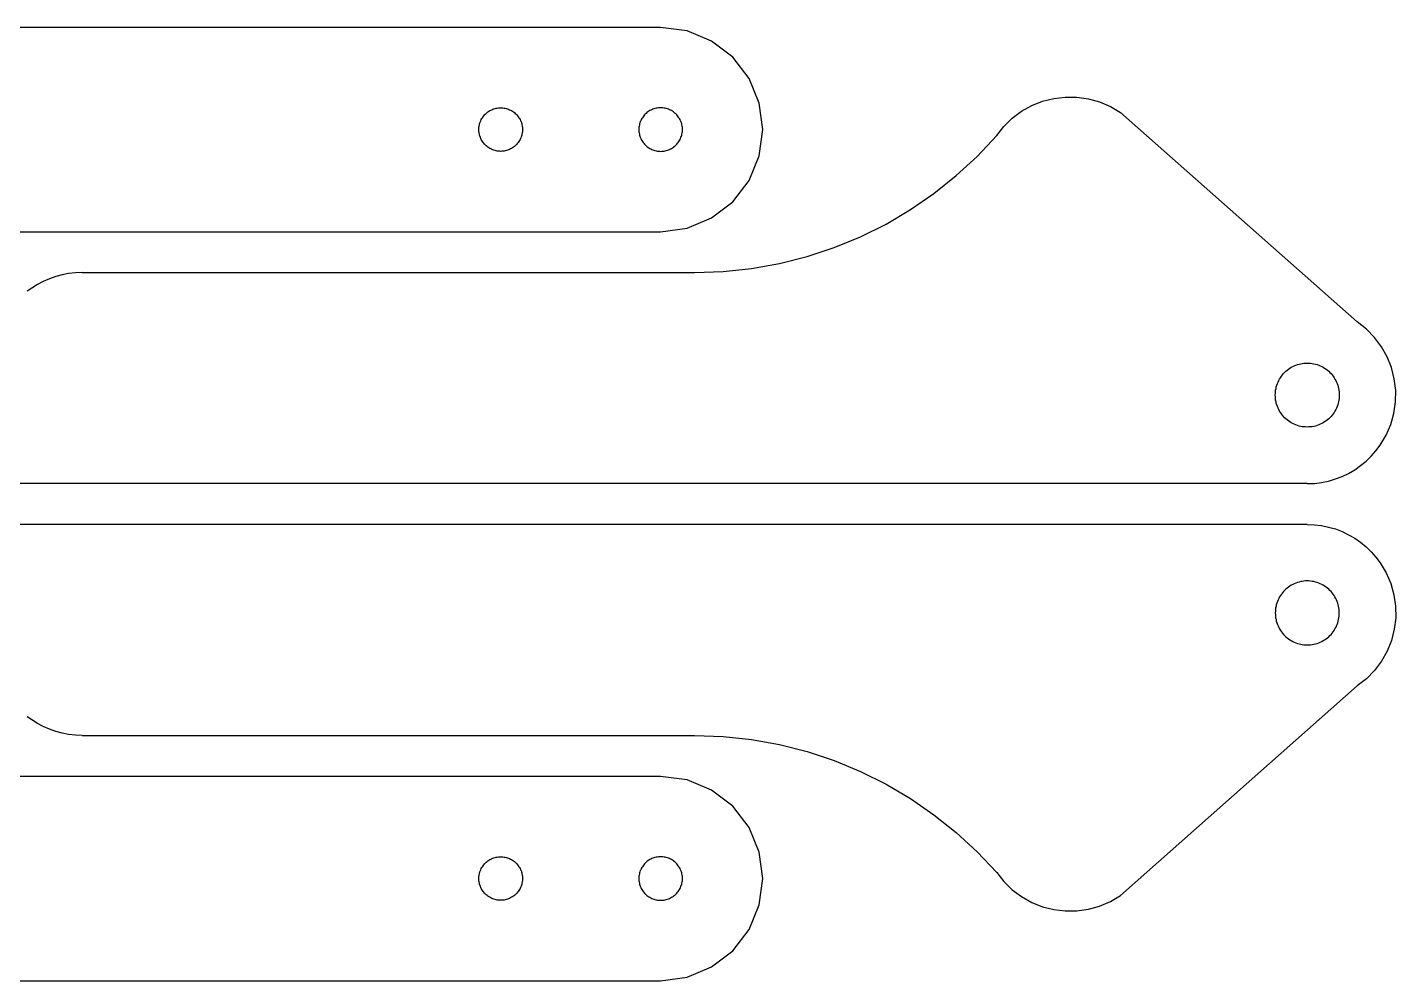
# Model space of a CAD drawing. Extents: x -315 to 300, y -118 to 137.
# Drawn here: x 79.4 to 179.9, y 67.1 to 137.1 of the extents above; entities that cross this region are included whole.
import ezdxf

# ---------------------------------------------------------------- set-up
doc = ezdxf.new("R2010")
doc.units = 0
doc.header["$MEASUREMENT"] = 0
doc.layers.get('0').update_dxf_attribs({"linetype": 'CONTINUOUS'})

msp = doc.modelspace()

# ---------------------------------------------------------------- linework, layer by layer
for p, q in [((125.94, 137.09), (1.94, 137.09)), ((127.89, 136.84), (125.94, 137.09)), ((129.69, 136.09), (127.89, 136.84)), ((131.25, 134.9), (129.69, 136.09)), ((132.44, 133.34), (131.25, 134.9)), ((133.19, 131.53), (132.44, 133.34)), ((153.2, 131.35), (153.99, 131.67)), ((153.99, 131.67), (154.82, 131.88)), ((154.82, 131.88), (155.67, 131.98)), ((155.67, 131.98), (156.52, 131.97)), ((156.52, 131.97), (157.37, 131.85)), ((157.37, 131.85), (158.19, 131.62)), ((112.95, 130.6), (113.01, 130.66)), ((113.01, 130.66), (113.06, 130.72)), ((113.06, 130.72), (113.12, 130.78)), ((113.12, 130.78), (113.19, 130.84)), ((113.19, 130.84), (113.25, 130.89)), ((113.25, 130.89), (113.32, 130.94)), ((113.32, 130.94), (113.39, 130.98)), ((113.39, 130.98), (113.47, 131.02)), ((113.47, 131.02), (113.54, 131.05)), ((113.54, 131.05), (113.62, 131.09)), ((113.62, 131.09), (113.7, 131.11)), ((113.7, 131.11), (113.78, 131.14)), ((113.78, 131.14), (113.86, 131.16)), ((113.86, 131.16), (113.94, 131.17)), ((113.94, 131.17), (114.03, 131.18)), ((114.03, 131.18), (114.11, 131.19)), ((114.11, 131.19), (114.19, 131.19)), ((114.19, 131.19), (114.28, 131.19)), ((114.28, 131.19), (114.36, 131.18)), ((114.36, 131.18), (114.45, 131.17)), ((114.45, 131.17), (114.53, 131.16)), ((114.53, 131.16), (114.61, 131.14)), ((114.61, 131.14), (114.69, 131.11)), ((114.69, 131.11), (114.77, 131.09)), ((114.77, 131.09), (114.85, 131.05)), ((114.85, 131.05), (114.92, 131.02)), ((114.92, 131.02), (114.99, 130.98)), ((114.99, 130.98), (115.07, 130.94)), ((115.07, 130.94), (115.14, 130.89)), ((115.14, 130.89), (115.2, 130.84)), ((115.2, 130.84), (115.27, 130.78)), ((115.27, 130.78), (115.33, 130.72)), ((115.33, 130.72), (115.38, 130.66)), ((115.38, 130.66), (115.44, 130.6)), ((124.76, 130.66), (124.7, 130.6)), ((124.81, 130.72), (124.76, 130.66)), ((124.87, 130.78), (124.81, 130.72)), ((124.94, 130.84), (124.87, 130.78)), ((125, 130.89), (124.94, 130.84)), ((125.07, 130.94), (125, 130.89)), ((125.14, 130.98), (125.07, 130.94)), ((125.22, 131.02), (125.14, 130.98)), ((125.29, 131.05), (125.22, 131.02)), ((125.37, 131.09), (125.29, 131.05)), ((125.45, 131.11), (125.37, 131.09)), ((125.53, 131.14), (125.45, 131.11)), ((125.61, 131.16), (125.53, 131.14)), ((125.69, 131.17), (125.61, 131.16)), ((125.78, 131.18), (125.69, 131.17)), ((125.86, 131.19), (125.78, 131.18)), ((125.94, 131.19), (125.86, 131.19)), ((126.03, 131.19), (125.94, 131.19)), ((126.11, 131.18), (126.03, 131.19)), ((126.2, 131.17), (126.11, 131.18)), ((126.28, 131.16), (126.2, 131.17)), ((126.36, 131.14), (126.28, 131.16)), ((126.44, 131.11), (126.36, 131.14)), ((126.52, 131.09), (126.44, 131.11)), ((126.6, 131.05), (126.52, 131.09)), ((126.67, 131.02), (126.6, 131.05)), ((126.74, 130.98), (126.67, 131.02)), ((126.82, 130.94), (126.74, 130.98)), ((126.89, 130.89), (126.82, 130.94)), ((126.95, 130.84), (126.89, 130.89)), ((127.02, 130.78), (126.95, 130.84)), ((127.08, 130.72), (127.02, 130.78)), ((127.13, 130.66), (127.08, 130.72)), ((127.19, 130.6), (127.13, 130.66)), ((133.44, 129.59), (133.19, 131.53)), ((151.77, 130.42), (152.45, 130.93)), ((152.45, 130.93), (153.2, 131.35)), ((158.19, 131.62), (158.98, 131.28)), ((158.98, 131.28), (159.72, 130.85)), ((159.72, 130.85), (177.12, 115.46)), ((112.59, 129.59), (112.6, 129.68)), ((112.6, 129.76), (112.61, 129.84)), ((112.6, 129.68), (112.6, 129.76)), ((112.61, 129.84), (112.63, 129.93)), ((112.63, 129.93), (112.65, 130.01)), ((112.65, 130.01), (112.67, 130.09)), ((112.67, 130.09), (112.7, 130.17)), ((112.7, 130.17), (112.73, 130.24)), ((112.73, 130.24), (112.77, 130.32)), ((112.77, 130.32), (112.81, 130.39)), ((112.81, 130.39), (112.85, 130.46)), ((112.85, 130.46), (112.9, 130.53)), ((112.9, 130.53), (112.95, 130.6)), ((115.44, 130.6), (115.49, 130.53)), ((115.49, 130.53), (115.54, 130.46)), ((115.54, 130.46), (115.58, 130.39)), ((115.58, 130.39), (115.62, 130.32)), ((115.62, 130.32), (115.66, 130.24)), ((115.66, 130.24), (115.69, 130.17)), ((115.69, 130.17), (115.72, 130.09)), ((115.72, 130.09), (115.74, 130.01)), ((115.74, 130.01), (115.76, 129.93)), ((115.76, 129.93), (115.78, 129.84)), ((115.78, 129.84), (115.79, 129.76)), ((115.79, 129.76), (115.79, 129.68)), ((115.79, 129.68), (115.79, 129.59)), ((124.35, 129.68), (124.34, 129.59)), ((124.36, 129.84), (124.35, 129.76)), ((124.35, 129.76), (124.35, 129.68)), ((124.38, 129.93), (124.36, 129.84)), ((124.4, 130.01), (124.38, 129.93)), ((124.42, 130.09), (124.4, 130.01)), ((124.45, 130.17), (124.42, 130.09)), ((124.48, 130.24), (124.45, 130.17)), ((124.52, 130.32), (124.48, 130.24)), ((124.56, 130.39), (124.52, 130.32)), ((124.6, 130.46), (124.56, 130.39)), ((124.65, 130.53), (124.6, 130.46)), ((124.7, 130.6), (124.65, 130.53)), ((127.24, 130.53), (127.19, 130.6)), ((127.29, 130.46), (127.24, 130.53)), ((127.33, 130.39), (127.29, 130.46)), ((127.37, 130.32), (127.33, 130.39)), ((127.41, 130.24), (127.37, 130.32)), ((127.44, 130.17), (127.41, 130.24)), ((127.47, 130.09), (127.44, 130.17)), ((127.49, 130.01), (127.47, 130.09)), ((127.51, 129.93), (127.49, 130.01)), ((127.53, 129.84), (127.51, 129.93)), ((127.54, 129.76), (127.53, 129.84)), ((127.54, 129.68), (127.54, 129.76)), ((127.54, 129.59), (127.54, 129.68)), ((150.63, 129.15), (151.16, 129.82)), ((151.16, 129.82), (151.77, 130.42)), ((112.6, 129.51), (112.59, 129.59)), ((112.6, 129.43), (112.6, 129.51)), ((112.61, 129.34), (112.6, 129.43)), ((112.63, 129.26), (112.61, 129.34)), ((112.65, 129.18), (112.63, 129.26)), ((112.67, 129.1), (112.65, 129.18)), ((112.7, 129.02), (112.67, 129.1)), ((112.73, 128.94), (112.7, 129.02)), ((112.77, 128.87), (112.73, 128.94)), ((112.81, 128.79), (112.77, 128.87)), ((112.85, 128.72), (112.81, 128.79)), ((112.9, 128.65), (112.85, 128.72)), ((112.95, 128.59), (112.9, 128.65)), ((115.49, 128.65), (115.44, 128.59)), ((115.54, 128.72), (115.49, 128.65)), ((115.58, 128.79), (115.54, 128.72)), ((115.62, 128.87), (115.58, 128.79)), ((115.66, 128.94), (115.62, 128.87)), ((115.69, 129.02), (115.66, 128.94)), ((115.72, 129.1), (115.69, 129.02)), ((115.74, 129.18), (115.72, 129.1)), ((115.76, 129.26), (115.74, 129.18)), ((115.78, 129.34), (115.76, 129.26)), ((115.79, 129.43), (115.78, 129.34)), ((115.79, 129.59), (115.79, 129.51)), ((115.79, 129.51), (115.79, 129.43)), ((124.34, 129.59), (124.35, 129.51)), ((124.35, 129.51), (124.35, 129.43)), ((124.35, 129.43), (124.36, 129.34)), ((124.36, 129.34), (124.38, 129.26)), ((124.38, 129.26), (124.4, 129.18)), ((124.4, 129.18), (124.42, 129.1)), ((124.42, 129.1), (124.45, 129.02)), ((124.45, 129.02), (124.48, 128.94)), ((124.48, 128.94), (124.52, 128.87)), ((124.52, 128.87), (124.56, 128.79)), ((124.56, 128.79), (124.6, 128.72)), ((124.6, 128.72), (124.65, 128.65)), ((124.65, 128.65), (124.7, 128.59)), ((127.19, 128.59), (127.24, 128.65)), ((127.24, 128.65), (127.29, 128.72)), ((127.29, 128.72), (127.33, 128.79)), ((127.33, 128.79), (127.37, 128.87)), ((127.37, 128.87), (127.41, 128.94)), ((127.41, 128.94), (127.44, 129.02)), ((127.44, 129.02), (127.47, 129.1)), ((127.47, 129.1), (127.49, 129.18)), ((127.49, 129.18), (127.51, 129.26)), ((127.51, 129.26), (127.53, 129.34)), ((127.53, 129.34), (127.54, 129.43)), ((127.54, 129.51), (127.54, 129.59)), ((127.54, 129.43), (127.54, 129.51)), ((133.19, 127.65), (133.44, 129.59)), ((149.19, 127.62), (150.63, 129.15)), ((113.01, 128.52), (112.95, 128.59)), ((113.06, 128.46), (113.01, 128.52)), ((113.12, 128.4), (113.06, 128.46)), ((113.19, 128.35), (113.12, 128.4)), ((113.25, 128.3), (113.19, 128.35)), ((113.32, 128.25), (113.25, 128.3)), ((113.39, 128.21), (113.32, 128.25)), ((113.47, 128.17), (113.39, 128.21)), ((113.54, 128.13), (113.47, 128.17)), ((113.62, 128.1), (113.54, 128.13)), ((113.7, 128.07), (113.62, 128.1)), ((113.78, 128.05), (113.7, 128.07)), ((113.86, 128.03), (113.78, 128.05)), ((113.94, 128.01), (113.86, 128.03)), ((114.03, 128), (113.94, 128.01)), ((114.11, 128), (114.03, 128)), ((114.19, 127.99), (114.11, 128)), ((114.28, 128), (114.19, 127.99)), ((114.36, 128), (114.28, 128)), ((114.45, 128.01), (114.36, 128)), ((114.53, 128.03), (114.45, 128.01)), ((114.61, 128.05), (114.53, 128.03)), ((114.69, 128.07), (114.61, 128.05)), ((114.77, 128.1), (114.69, 128.07)), ((114.85, 128.13), (114.77, 128.1)), ((114.92, 128.17), (114.85, 128.13)), ((114.99, 128.21), (114.92, 128.17)), ((115.07, 128.25), (114.99, 128.21)), ((115.14, 128.3), (115.07, 128.25)), ((115.2, 128.35), (115.14, 128.3)), ((115.27, 128.4), (115.2, 128.35)), ((115.33, 128.46), (115.27, 128.4)), ((115.38, 128.52), (115.33, 128.46)), ((115.44, 128.59), (115.38, 128.52)), ((124.7, 128.59), (124.76, 128.52)), ((124.76, 128.52), (124.81, 128.46)), ((124.81, 128.46), (124.87, 128.4)), ((124.87, 128.4), (124.94, 128.35)), ((124.94, 128.35), (125, 128.3)), ((125, 128.3), (125.07, 128.25)), ((125.07, 128.25), (125.14, 128.21)), ((125.14, 128.21), (125.22, 128.17)), ((125.22, 128.17), (125.29, 128.13)), ((125.29, 128.13), (125.37, 128.1)), ((125.37, 128.1), (125.45, 128.07)), ((125.45, 128.07), (125.53, 128.05)), ((125.53, 128.05), (125.61, 128.03)), ((125.61, 128.03), (125.69, 128.01)), ((125.69, 128.01), (125.78, 128)), ((125.78, 128), (125.86, 128)), ((125.86, 128), (125.94, 127.99)), ((125.94, 127.99), (126.03, 128)), ((126.03, 128), (126.11, 128)), ((126.11, 128), (126.2, 128.01)), ((126.2, 128.01), (126.28, 128.03)), ((126.28, 128.03), (126.36, 128.05)), ((126.36, 128.05), (126.44, 128.07)), ((126.44, 128.07), (126.52, 128.1)), ((126.52, 128.1), (126.6, 128.13)), ((126.6, 128.13), (126.67, 128.17)), ((126.67, 128.17), (126.74, 128.21)), ((126.74, 128.21), (126.82, 128.25)), ((126.82, 128.25), (126.89, 128.3)), ((126.89, 128.3), (126.95, 128.35)), ((126.95, 128.35), (127.02, 128.4)), ((127.02, 128.4), (127.08, 128.46)), ((127.08, 128.46), (127.13, 128.52)), ((127.13, 128.52), (127.19, 128.59)), ((132.44, 125.84), (133.19, 127.65)), ((147.66, 126.21), (149.19, 127.62)), ((131.25, 124.29), (132.44, 125.84)), ((146.02, 124.9), (147.66, 126.21)), ((144.3, 123.72), (146.02, 124.9)), ((129.69, 123.1), (131.25, 124.29)), ((142.5, 122.65), (144.3, 123.72)), ((127.89, 122.35), (129.69, 123.1)), ((140.62, 121.72), (142.5, 122.65)), ((1.94, 122.09), (125.94, 122.09)), ((125.94, 122.09), (127.89, 122.35)), ((138.69, 120.93), (140.62, 121.72)), ((136.7, 120.27), (138.69, 120.93)), ((132.62, 119.39), (134.67, 119.76)), ((134.67, 119.76), (136.7, 120.27)), ((81.04, 118.63), (80.59, 118.43)), ((81.51, 118.8), (81.04, 118.63)), ((81.98, 118.93), (81.51, 118.8)), ((82.46, 119.02), (81.98, 118.93)), ((82.95, 119.07), (82.46, 119.02)), ((83.44, 119.09), (82.95, 119.07)), ((83.44, 119.09), (128.44, 119.09)), ((128.44, 119.09), (130.54, 119.17)), ((130.54, 119.17), (132.62, 119.39)), ((79.75, 117.94), (79.41, 117.73)), ((80.16, 118.2), (79.75, 117.94)), ((80.59, 118.43), (80.16, 118.2)), ((177.79, 114.93), (177.12, 115.46)), ((178.38, 114.32), (177.79, 114.93)), ((178.89, 113.64), (178.38, 114.32)), ((179.31, 112.9), (178.89, 113.64)), ((179.62, 112.11), (179.31, 112.9)), ((171.54, 111.47), (171.62, 111.57)), ((171.62, 111.57), (171.7, 111.67)), ((171.7, 111.67), (171.78, 111.75)), ((171.78, 111.75), (171.87, 111.84)), ((171.87, 111.84), (171.97, 111.92)), ((171.97, 111.92), (172.06, 111.99)), ((172.06, 111.99), (172.16, 112.06)), ((172.16, 112.06), (172.27, 112.13)), ((172.27, 112.13), (172.38, 112.19)), ((172.38, 112.19), (172.49, 112.24)), ((172.49, 112.24), (172.6, 112.29)), ((172.6, 112.29), (172.72, 112.33)), ((172.72, 112.33), (172.84, 112.36)), ((172.84, 112.36), (172.96, 112.39)), ((172.96, 112.39), (173.08, 112.41)), ((173.08, 112.41), (173.2, 112.43)), ((173.2, 112.43), (173.32, 112.44)), ((173.32, 112.44), (173.44, 112.44)), ((173.44, 112.44), (173.57, 112.44)), ((173.57, 112.44), (173.69, 112.43)), ((173.69, 112.43), (173.81, 112.41)), ((173.81, 112.41), (173.93, 112.39)), ((173.93, 112.39), (174.05, 112.36)), ((174.05, 112.36), (174.17, 112.33)), ((174.17, 112.33), (174.29, 112.29)), ((174.29, 112.29), (174.4, 112.24)), ((174.4, 112.24), (174.51, 112.19)), ((174.51, 112.19), (174.62, 112.13)), ((174.62, 112.13), (174.72, 112.06)), ((174.72, 112.06), (174.83, 111.99)), ((174.83, 111.99), (174.92, 111.92)), ((174.92, 111.92), (175.02, 111.84)), ((175.02, 111.84), (175.11, 111.75)), ((175.11, 111.75), (175.19, 111.67)), ((175.19, 111.67), (175.27, 111.57)), ((175.27, 111.57), (175.35, 111.47)), ((179.83, 111.29), (179.62, 112.11)), ((171.12, 110.46), (171.15, 110.58)), ((171.15, 110.58), (171.17, 110.7)), ((171.17, 110.7), (171.21, 110.82)), ((171.21, 110.82), (171.25, 110.94)), ((171.25, 110.94), (171.3, 111.05)), ((171.3, 111.05), (171.35, 111.16)), ((171.35, 111.16), (171.41, 111.27)), ((171.41, 111.27), (171.47, 111.37)), ((171.47, 111.37), (171.54, 111.47)), ((175.35, 111.47), (175.42, 111.37)), ((175.42, 111.37), (175.48, 111.27)), ((175.48, 111.27), (175.54, 111.16)), ((175.54, 111.16), (175.59, 111.05)), ((175.59, 111.05), (175.64, 110.94)), ((175.64, 110.94), (175.68, 110.82)), ((175.68, 110.82), (175.71, 110.7)), ((175.71, 110.7), (175.74, 110.58)), ((175.74, 110.58), (175.77, 110.46)), ((179.94, 110.44), (179.83, 111.29)), ((171.09, 110.09), (171.1, 110.22)), ((171.1, 109.97), (171.09, 110.09)), ((171.1, 110.22), (171.11, 110.34)), ((171.11, 109.85), (171.1, 109.97)), ((171.11, 110.34), (171.12, 110.46)), ((171.12, 109.73), (171.11, 109.85)), ((171.15, 109.6), (171.12, 109.73)), ((171.17, 109.49), (171.15, 109.6)), ((175.74, 109.6), (175.71, 109.49)), ((175.77, 109.73), (175.74, 109.6)), ((175.77, 110.46), (175.78, 110.34)), ((175.78, 109.85), (175.77, 109.73)), ((175.78, 110.34), (175.79, 110.22)), ((175.79, 109.97), (175.78, 109.85)), ((175.79, 110.22), (175.79, 110.09)), ((175.79, 110.09), (175.79, 109.97)), ((179.8, 108.75), (179.93, 109.59)), ((179.93, 109.59), (179.94, 110.44)), ((171.21, 109.37), (171.17, 109.49)), ((171.25, 109.25), (171.21, 109.37)), ((171.3, 109.14), (171.25, 109.25)), ((171.35, 109.03), (171.3, 109.14)), ((171.41, 108.92), (171.35, 109.03)), ((171.47, 108.81), (171.41, 108.92)), ((171.54, 108.71), (171.47, 108.81)), ((171.62, 108.61), (171.54, 108.71)), ((171.7, 108.52), (171.62, 108.61)), ((175.27, 108.61), (175.19, 108.52)), ((175.35, 108.71), (175.27, 108.61)), ((175.42, 108.81), (175.35, 108.71)), ((175.48, 108.92), (175.42, 108.81)), ((175.54, 109.03), (175.48, 108.92)), ((175.59, 109.14), (175.54, 109.03)), ((175.64, 109.25), (175.59, 109.14)), ((175.68, 109.37), (175.64, 109.25)), ((175.71, 109.49), (175.68, 109.37)), ((179.58, 107.93), (179.8, 108.75)), ((171.78, 108.43), (171.7, 108.52)), ((171.87, 108.35), (171.78, 108.43)), ((171.97, 108.27), (171.87, 108.35)), ((172.06, 108.19), (171.97, 108.27)), ((172.16, 108.12), (172.06, 108.19)), ((172.27, 108.06), (172.16, 108.12)), ((172.38, 108), (172.27, 108.06)), ((172.49, 107.95), (172.38, 108)), ((172.6, 107.9), (172.49, 107.95)), ((172.72, 107.86), (172.6, 107.9)), ((172.84, 107.82), (172.72, 107.86)), ((172.96, 107.79), (172.84, 107.82)), ((173.08, 107.77), (172.96, 107.79)), ((173.2, 107.76), (173.08, 107.77)), ((173.32, 107.75), (173.2, 107.76)), ((173.44, 107.74), (173.32, 107.75)), ((173.57, 107.75), (173.44, 107.74)), ((173.69, 107.76), (173.57, 107.75)), ((173.81, 107.77), (173.69, 107.76)), ((173.93, 107.79), (173.81, 107.77)), ((174.05, 107.82), (173.93, 107.79)), ((174.17, 107.86), (174.05, 107.82)), ((174.29, 107.9), (174.17, 107.86)), ((174.4, 107.95), (174.29, 107.9)), ((174.51, 108), (174.4, 107.95)), ((174.62, 108.06), (174.51, 108)), ((174.72, 108.12), (174.62, 108.06)), ((174.83, 108.19), (174.72, 108.12)), ((174.92, 108.27), (174.83, 108.19)), ((175.02, 108.35), (174.92, 108.27)), ((175.11, 108.43), (175.02, 108.35)), ((175.19, 108.52), (175.11, 108.43)), ((179.24, 107.15), (179.58, 107.93)), ((178.81, 106.42), (179.24, 107.15)), ((177.77, 105.24), (178.15, 105.6)), ((178.15, 105.6), (178.49, 106)), ((178.49, 106), (178.81, 106.42)), ((176.48, 104.34), (176.93, 104.61)), ((176.93, 104.61), (177.36, 104.91)), ((177.36, 104.91), (177.77, 105.24)), ((173.44, 103.59), (0.94, 103.59)), ((173.44, 103.59), (173.97, 103.61)), ((173.97, 103.61), (174.49, 103.68)), ((174.49, 103.68), (175.01, 103.78)), ((175.01, 103.78), (175.51, 103.93)), ((175.51, 103.93), (176, 104.12)), ((176, 104.12), (176.48, 104.34)), ((173.44, 100.59), (0.94, 100.59)), ((173.44, 100.59), (173.97, 100.57)), ((173.97, 100.57), (174.49, 100.51)), ((174.49, 100.51), (175.01, 100.4)), ((175.01, 100.4), (175.51, 100.26)), ((175.51, 100.26), (176, 100.07)), ((176, 100.07), (176.48, 99.84)), ((176.48, 99.84), (176.93, 99.58)), ((176.93, 99.58), (177.36, 99.28)), ((177.36, 99.28), (177.77, 98.95)), ((177.77, 98.95), (178.15, 98.58)), ((178.15, 98.58), (178.49, 98.19)), ((178.49, 98.19), (178.81, 97.77)), ((178.81, 97.77), (179.24, 97.04)), ((179.24, 97.04), (179.58, 96.25)), ((171.62, 95.57), (171.54, 95.47)), ((171.7, 95.67), (171.62, 95.57)), ((171.78, 95.75), (171.7, 95.67)), ((171.87, 95.84), (171.78, 95.75)), ((171.97, 95.92), (171.87, 95.84)), ((172.06, 95.99), (171.97, 95.92)), ((172.16, 96.06), (172.06, 95.99)), ((172.27, 96.13), (172.16, 96.06)), ((172.38, 96.19), (172.27, 96.13)), ((172.49, 96.24), (172.38, 96.19)), ((172.6, 96.29), (172.49, 96.24)), ((172.72, 96.33), (172.6, 96.29)), ((172.84, 96.36), (172.72, 96.33)), ((172.96, 96.39), (172.84, 96.36)), ((173.08, 96.41), (172.96, 96.39)), ((173.2, 96.43), (173.08, 96.41)), ((173.32, 96.44), (173.2, 96.43)), ((173.44, 96.44), (173.32, 96.44)), ((173.57, 96.44), (173.44, 96.44)), ((173.69, 96.43), (173.57, 96.44)), ((173.81, 96.41), (173.69, 96.43)), ((173.93, 96.39), (173.81, 96.41)), ((174.05, 96.36), (173.93, 96.39)), ((174.17, 96.33), (174.05, 96.36)), ((174.29, 96.29), (174.17, 96.33)), ((174.4, 96.24), (174.29, 96.29)), ((174.51, 96.19), (174.4, 96.24)), ((174.62, 96.13), (174.51, 96.19)), ((174.72, 96.06), (174.62, 96.13)), ((174.83, 95.99), (174.72, 96.06)), ((174.92, 95.92), (174.83, 95.99)), ((175.02, 95.84), (174.92, 95.92)), ((175.11, 95.75), (175.02, 95.84)), ((175.19, 95.67), (175.11, 95.75)), ((175.27, 95.57), (175.19, 95.67)), ((175.35, 95.47), (175.27, 95.57)), ((179.58, 96.25), (179.8, 95.43)), ((171.15, 94.58), (171.12, 94.46)), ((171.17, 94.7), (171.15, 94.58)), ((171.21, 94.82), (171.17, 94.7)), ((171.25, 94.94), (171.21, 94.82)), ((171.3, 95.05), (171.25, 94.94)), ((171.35, 95.16), (171.3, 95.05)), ((171.41, 95.27), (171.35, 95.16)), ((171.47, 95.37), (171.41, 95.27)), ((171.54, 95.47), (171.47, 95.37)), ((175.42, 95.37), (175.35, 95.47)), ((175.48, 95.27), (175.42, 95.37)), ((175.54, 95.16), (175.48, 95.27)), ((175.59, 95.05), (175.54, 95.16)), ((175.64, 94.94), (175.59, 95.05)), ((175.68, 94.82), (175.64, 94.94)), ((175.71, 94.7), (175.68, 94.82)), ((175.74, 94.58), (175.71, 94.7)), ((175.77, 94.46), (175.74, 94.58)), ((179.8, 95.43), (179.93, 94.59)), ((179.93, 94.59), (179.94, 93.74)), ((171.1, 94.22), (171.09, 94.09)), ((171.09, 94.09), (171.1, 93.97)), ((171.11, 94.34), (171.1, 94.22)), ((171.1, 93.97), (171.11, 93.85)), ((171.12, 94.46), (171.11, 94.34)), ((171.11, 93.85), (171.12, 93.73)), ((171.12, 93.73), (171.15, 93.6)), ((171.15, 93.6), (171.17, 93.49)), ((171.17, 93.49), (171.21, 93.37)), ((175.68, 93.37), (175.71, 93.49)), ((175.71, 93.49), (175.74, 93.6)), ((175.74, 93.6), (175.77, 93.73)), ((175.78, 94.34), (175.77, 94.46)), ((175.77, 93.73), (175.78, 93.85)), ((175.79, 94.22), (175.78, 94.34)), ((175.78, 93.85), (175.79, 93.97)), ((175.79, 94.09), (175.79, 94.22)), ((175.79, 93.97), (175.79, 94.09)), ((179.94, 93.74), (179.83, 92.9)), ((171.21, 93.37), (171.25, 93.25)), ((171.25, 93.25), (171.3, 93.14)), ((171.3, 93.14), (171.35, 93.03)), ((171.35, 93.03), (171.41, 92.92)), ((171.41, 92.92), (171.47, 92.81)), ((171.47, 92.81), (171.54, 92.71)), ((171.54, 92.71), (171.62, 92.61)), ((171.62, 92.61), (171.7, 92.52)), ((171.7, 92.52), (171.78, 92.43)), ((175.11, 92.43), (175.19, 92.52)), ((175.19, 92.52), (175.27, 92.61)), ((175.27, 92.61), (175.35, 92.71)), ((175.35, 92.71), (175.42, 92.81)), ((175.42, 92.81), (175.48, 92.92)), ((175.48, 92.92), (175.54, 93.03)), ((175.54, 93.03), (175.59, 93.14)), ((175.59, 93.14), (175.64, 93.25)), ((175.64, 93.25), (175.68, 93.37)), ((179.83, 92.9), (179.62, 92.08)), ((171.78, 92.43), (171.87, 92.35)), ((171.87, 92.35), (171.97, 92.27)), ((171.97, 92.27), (172.06, 92.19)), ((172.06, 92.19), (172.16, 92.12)), ((172.16, 92.12), (172.27, 92.06)), ((172.27, 92.06), (172.38, 92)), ((172.38, 92), (172.49, 91.95)), ((172.49, 91.95), (172.6, 91.9)), ((172.6, 91.9), (172.72, 91.86)), ((172.72, 91.86), (172.84, 91.82)), ((172.84, 91.82), (172.96, 91.79)), ((172.96, 91.79), (173.08, 91.77)), ((173.08, 91.77), (173.2, 91.76)), ((173.2, 91.76), (173.32, 91.75)), ((173.32, 91.75), (173.44, 91.74)), ((173.44, 91.74), (173.57, 91.75)), ((173.57, 91.75), (173.69, 91.76)), ((173.69, 91.76), (173.81, 91.77)), ((173.81, 91.77), (173.93, 91.79)), ((173.93, 91.79), (174.05, 91.82)), ((174.05, 91.82), (174.17, 91.86)), ((174.17, 91.86), (174.29, 91.9)), ((174.29, 91.9), (174.4, 91.95)), ((174.4, 91.95), (174.51, 92)), ((174.51, 92), (174.62, 92.06)), ((174.62, 92.06), (174.72, 92.12)), ((174.72, 92.12), (174.83, 92.19)), ((174.83, 92.19), (174.92, 92.27)), ((174.92, 92.27), (175.02, 92.35)), ((175.02, 92.35), (175.11, 92.43)), ((179.62, 92.08), (179.31, 91.29)), ((178.89, 90.54), (178.38, 89.86)), ((179.31, 91.29), (178.89, 90.54)), ((178.38, 89.86), (177.79, 89.26)), ((159.72, 73.34), (177.12, 88.73)), ((177.79, 89.26), (177.12, 88.73)), ((79.75, 86.25), (79.41, 86.46)), ((80.16, 85.98), (79.75, 86.25)), ((80.59, 85.75), (80.16, 85.98)), ((81.04, 85.55), (80.59, 85.75)), ((81.51, 85.39), (81.04, 85.55)), ((81.98, 85.26), (81.51, 85.39)), ((82.46, 85.17), (81.98, 85.26)), ((82.95, 85.11), (82.46, 85.17)), ((83.44, 85.09), (82.95, 85.11)), ((83.44, 85.09), (128.44, 85.09)), ((128.44, 85.09), (130.54, 85.02)), ((130.54, 85.02), (132.62, 84.8)), ((132.62, 84.8), (134.67, 84.43)), ((134.67, 84.43), (136.7, 83.91)), ((136.7, 83.91), (138.69, 83.26)), ((138.69, 83.26), (140.62, 82.46)), ((140.62, 82.46), (142.5, 81.53)), ((125.94, 82.09), (1.94, 82.09)), ((127.89, 81.84), (125.94, 82.09)), ((129.69, 81.09), (127.89, 81.84)), ((142.5, 81.53), (144.3, 80.47)), ((131.25, 79.9), (129.69, 81.09)), ((144.3, 80.47), (146.02, 79.28)), ((132.44, 78.34), (131.25, 79.9)), ((146.02, 79.28), (147.66, 77.98)), ((133.19, 76.53), (132.44, 78.34)), ((147.66, 77.98), (149.19, 76.56)), ((133.44, 74.59), (133.19, 76.53)), ((149.19, 76.56), (150.63, 75.04)), ((112.77, 75.32), (112.81, 75.39)), ((112.81, 75.39), (112.85, 75.46)), ((112.85, 75.46), (112.9, 75.53)), ((112.9, 75.53), (112.95, 75.6)), ((112.95, 75.6), (113.01, 75.66)), ((113.01, 75.66), (113.06, 75.72)), ((113.06, 75.72), (113.12, 75.78)), ((113.12, 75.78), (113.19, 75.84)), ((113.19, 75.84), (113.25, 75.89)), ((113.25, 75.89), (113.32, 75.94)), ((113.32, 75.94), (113.39, 75.98)), ((113.39, 75.98), (113.47, 76.02)), ((113.47, 76.02), (113.54, 76.05)), ((113.54, 76.05), (113.62, 76.09)), ((113.62, 76.09), (113.7, 76.11)), ((113.7, 76.11), (113.78, 76.14)), ((113.78, 76.14), (113.86, 76.16)), ((113.86, 76.16), (113.94, 76.17)), ((113.94, 76.17), (114.03, 76.18)), ((114.03, 76.18), (114.11, 76.19)), ((114.11, 76.19), (114.19, 76.19)), ((114.19, 76.19), (114.28, 76.19)), ((114.28, 76.19), (114.36, 76.18)), ((114.36, 76.18), (114.45, 76.17)), ((114.45, 76.17), (114.53, 76.16)), ((114.53, 76.16), (114.61, 76.14)), ((114.61, 76.14), (114.69, 76.11)), ((114.69, 76.11), (114.77, 76.09)), ((114.77, 76.09), (114.85, 76.05)), ((114.85, 76.05), (114.92, 76.02)), ((114.92, 76.02), (114.99, 75.98)), ((114.99, 75.98), (115.07, 75.94)), ((115.07, 75.94), (115.14, 75.89)), ((115.14, 75.89), (115.2, 75.84)), ((115.2, 75.84), (115.27, 75.78)), ((115.27, 75.78), (115.33, 75.72)), ((115.33, 75.72), (115.38, 75.66)), ((115.38, 75.66), (115.44, 75.6)), ((115.44, 75.6), (115.49, 75.53)), ((115.49, 75.53), (115.54, 75.46)), ((115.54, 75.46), (115.58, 75.39)), ((115.58, 75.39), (115.62, 75.32)), ((124.56, 75.39), (124.52, 75.32)), ((124.6, 75.46), (124.56, 75.39)), ((124.65, 75.53), (124.6, 75.46)), ((124.7, 75.6), (124.65, 75.53)), ((124.76, 75.66), (124.7, 75.6)), ((124.81, 75.72), (124.76, 75.66)), ((124.87, 75.78), (124.81, 75.72)), ((124.94, 75.84), (124.87, 75.78)), ((125, 75.89), (124.94, 75.84)), ((125.07, 75.94), (125, 75.89)), ((125.14, 75.98), (125.07, 75.94)), ((125.22, 76.02), (125.14, 75.98)), ((125.29, 76.05), (125.22, 76.02)), ((125.37, 76.09), (125.29, 76.05)), ((125.45, 76.11), (125.37, 76.09)), ((125.53, 76.14), (125.45, 76.11)), ((125.61, 76.16), (125.53, 76.14)), ((125.69, 76.17), (125.61, 76.16)), ((125.78, 76.18), (125.69, 76.17)), ((125.86, 76.19), (125.78, 76.18)), ((125.94, 76.19), (125.86, 76.19)), ((126.03, 76.19), (125.94, 76.19)), ((126.11, 76.18), (126.03, 76.19)), ((126.2, 76.17), (126.11, 76.18)), ((126.28, 76.16), (126.2, 76.17)), ((126.36, 76.14), (126.28, 76.16)), ((126.44, 76.11), (126.36, 76.14)), ((126.52, 76.09), (126.44, 76.11)), ((126.6, 76.05), (126.52, 76.09)), ((126.67, 76.02), (126.6, 76.05)), ((126.74, 75.98), (126.67, 76.02)), ((126.82, 75.94), (126.74, 75.98)), ((126.89, 75.89), (126.82, 75.94)), ((126.95, 75.84), (126.89, 75.89)), ((127.02, 75.78), (126.95, 75.84)), ((127.08, 75.72), (127.02, 75.78)), ((127.13, 75.66), (127.08, 75.72)), ((127.19, 75.6), (127.13, 75.66)), ((127.24, 75.53), (127.19, 75.6)), ((127.29, 75.46), (127.24, 75.53)), ((127.33, 75.39), (127.29, 75.46)), ((127.37, 75.32), (127.33, 75.39)), ((112.59, 74.59), (112.6, 74.68)), ((112.6, 74.51), (112.59, 74.59)), ((112.6, 74.76), (112.61, 74.84)), ((112.6, 74.68), (112.6, 74.76)), ((112.6, 74.43), (112.6, 74.51)), ((112.61, 74.34), (112.6, 74.43)), ((112.61, 74.84), (112.63, 74.93)), ((112.63, 74.93), (112.65, 75.01)), ((112.65, 75.01), (112.67, 75.09)), ((112.67, 75.09), (112.7, 75.17)), ((112.7, 75.17), (112.73, 75.24)), ((112.73, 75.24), (112.77, 75.32)), ((115.62, 75.32), (115.66, 75.24)), ((115.66, 75.24), (115.69, 75.17)), ((115.69, 75.17), (115.72, 75.09)), ((115.72, 75.09), (115.74, 75.01)), ((115.74, 75.01), (115.76, 74.93)), ((115.76, 74.93), (115.78, 74.84)), ((115.78, 74.84), (115.79, 74.76)), ((115.79, 74.43), (115.78, 74.34)), ((115.79, 74.76), (115.79, 74.68)), ((115.79, 74.68), (115.79, 74.59)), ((115.79, 74.59), (115.79, 74.51)), ((115.79, 74.51), (115.79, 74.43)), ((124.35, 74.68), (124.34, 74.59)), ((124.34, 74.59), (124.35, 74.51)), ((124.36, 74.84), (124.35, 74.76)), ((124.35, 74.76), (124.35, 74.68)), ((124.35, 74.51), (124.35, 74.43)), ((124.35, 74.43), (124.36, 74.34)), ((124.38, 74.93), (124.36, 74.84)), ((124.4, 75.01), (124.38, 74.93)), ((124.42, 75.09), (124.4, 75.01)), ((124.45, 75.17), (124.42, 75.09)), ((124.48, 75.24), (124.45, 75.17)), ((124.52, 75.32), (124.48, 75.24)), ((127.41, 75.24), (127.37, 75.32)), ((127.44, 75.17), (127.41, 75.24)), ((127.47, 75.09), (127.44, 75.17)), ((127.49, 75.01), (127.47, 75.09)), ((127.51, 74.93), (127.49, 75.01)), ((127.53, 74.84), (127.51, 74.93)), ((127.54, 74.76), (127.53, 74.84)), ((127.53, 74.34), (127.54, 74.43)), ((127.54, 74.68), (127.54, 74.76)), ((127.54, 74.59), (127.54, 74.68)), ((127.54, 74.51), (127.54, 74.59)), ((127.54, 74.43), (127.54, 74.51)), ((133.19, 72.65), (133.44, 74.59)), ((150.63, 75.04), (151.16, 74.37)), ((112.63, 74.26), (112.61, 74.34)), ((112.65, 74.18), (112.63, 74.26)), ((112.67, 74.1), (112.65, 74.18)), ((112.7, 74.02), (112.67, 74.1)), ((112.73, 73.94), (112.7, 74.02)), ((112.77, 73.87), (112.73, 73.94)), ((112.81, 73.79), (112.77, 73.87)), ((112.85, 73.72), (112.81, 73.79)), ((112.9, 73.65), (112.85, 73.72)), ((112.95, 73.59), (112.9, 73.65)), ((113.01, 73.52), (112.95, 73.59)), ((113.06, 73.46), (113.01, 73.52)), ((113.12, 73.4), (113.06, 73.46)), ((113.19, 73.35), (113.12, 73.4)), ((115.27, 73.4), (115.2, 73.35)), ((115.33, 73.46), (115.27, 73.4)), ((115.38, 73.52), (115.33, 73.46)), ((115.44, 73.59), (115.38, 73.52)), ((115.49, 73.65), (115.44, 73.59)), ((115.54, 73.72), (115.49, 73.65)), ((115.58, 73.79), (115.54, 73.72)), ((115.62, 73.87), (115.58, 73.79)), ((115.66, 73.94), (115.62, 73.87)), ((115.69, 74.02), (115.66, 73.94)), ((115.72, 74.1), (115.69, 74.02)), ((115.74, 74.18), (115.72, 74.1)), ((115.76, 74.26), (115.74, 74.18)), ((115.78, 74.34), (115.76, 74.26)), ((124.36, 74.34), (124.38, 74.26)), ((124.38, 74.26), (124.4, 74.18)), ((124.4, 74.18), (124.42, 74.1)), ((124.42, 74.1), (124.45, 74.02)), ((124.45, 74.02), (124.48, 73.94)), ((124.48, 73.94), (124.52, 73.87)), ((124.52, 73.87), (124.56, 73.79)), ((124.56, 73.79), (124.6, 73.72)), ((124.6, 73.72), (124.65, 73.65)), ((124.65, 73.65), (124.7, 73.59)), ((124.7, 73.59), (124.76, 73.52)), ((124.76, 73.52), (124.81, 73.46)), ((124.81, 73.46), (124.87, 73.4)), ((124.87, 73.4), (124.94, 73.35)), ((126.95, 73.35), (127.02, 73.4)), ((127.02, 73.4), (127.08, 73.46)), ((127.08, 73.46), (127.13, 73.52)), ((127.13, 73.52), (127.19, 73.59)), ((127.19, 73.59), (127.24, 73.65)), ((127.24, 73.65), (127.29, 73.72)), ((127.29, 73.72), (127.33, 73.79)), ((127.33, 73.79), (127.37, 73.87)), ((127.37, 73.87), (127.41, 73.94)), ((127.41, 73.94), (127.44, 74.02)), ((127.44, 74.02), (127.47, 74.1)), ((127.47, 74.1), (127.49, 74.18)), ((127.49, 74.18), (127.51, 74.26)), ((127.51, 74.26), (127.53, 74.34)), ((151.16, 74.37), (151.77, 73.77)), ((151.77, 73.77), (152.45, 73.26)), ((113.25, 73.3), (113.19, 73.35)), ((113.32, 73.25), (113.25, 73.3)), ((113.39, 73.21), (113.32, 73.25)), ((113.47, 73.17), (113.39, 73.21)), ((113.54, 73.13), (113.47, 73.17)), ((113.62, 73.1), (113.54, 73.13)), ((113.7, 73.07), (113.62, 73.1)), ((113.78, 73.05), (113.7, 73.07)), ((113.86, 73.03), (113.78, 73.05)), ((113.94, 73.01), (113.86, 73.03)), ((114.03, 73), (113.94, 73.01)), ((114.11, 73), (114.03, 73)), ((114.19, 72.99), (114.11, 73)), ((114.28, 73), (114.19, 72.99)), ((114.36, 73), (114.28, 73)), ((114.45, 73.01), (114.36, 73)), ((114.53, 73.03), (114.45, 73.01)), ((114.61, 73.05), (114.53, 73.03)), ((114.69, 73.07), (114.61, 73.05)), ((114.77, 73.1), (114.69, 73.07)), ((114.85, 73.13), (114.77, 73.1)), ((114.92, 73.17), (114.85, 73.13)), ((114.99, 73.21), (114.92, 73.17)), ((115.07, 73.25), (114.99, 73.21)), ((115.14, 73.3), (115.07, 73.25)), ((115.2, 73.35), (115.14, 73.3)), ((124.94, 73.35), (125, 73.3)), ((125, 73.3), (125.07, 73.25)), ((125.07, 73.25), (125.14, 73.21)), ((125.14, 73.21), (125.22, 73.17)), ((125.22, 73.17), (125.29, 73.13)), ((125.29, 73.13), (125.37, 73.1)), ((125.37, 73.1), (125.45, 73.07)), ((125.45, 73.07), (125.53, 73.05)), ((125.53, 73.05), (125.61, 73.03)), ((125.61, 73.03), (125.69, 73.01)), ((125.69, 73.01), (125.78, 73)), ((125.78, 73), (125.86, 73)), ((125.86, 73), (125.94, 72.99)), ((125.94, 72.99), (126.03, 73)), ((126.03, 73), (126.11, 73)), ((126.11, 73), (126.2, 73.01)), ((126.2, 73.01), (126.28, 73.03)), ((126.28, 73.03), (126.36, 73.05)), ((126.36, 73.05), (126.44, 73.07)), ((126.44, 73.07), (126.52, 73.1)), ((126.52, 73.1), (126.6, 73.13)), ((126.6, 73.13), (126.67, 73.17)), ((126.67, 73.17), (126.74, 73.21)), ((126.74, 73.21), (126.82, 73.25)), ((126.82, 73.25), (126.89, 73.3)), ((126.89, 73.3), (126.95, 73.35)), ((132.44, 70.84), (133.19, 72.65)), ((152.45, 73.26), (153.2, 72.84)), ((153.2, 72.84), (153.99, 72.52)), ((153.99, 72.52), (154.82, 72.31)), ((157.37, 72.34), (158.19, 72.57)), ((158.19, 72.57), (158.98, 72.9)), ((158.98, 72.9), (159.72, 73.34)), ((154.82, 72.31), (155.67, 72.21)), ((155.67, 72.21), (156.52, 72.21)), ((156.52, 72.21), (157.37, 72.34)), ((131.25, 69.29), (132.44, 70.84)), ((129.69, 68.1), (131.25, 69.29)), ((125.94, 67.09), (127.89, 67.35)), ((127.89, 67.35), (129.69, 68.1)), ((1.94, 67.09), (125.94, 67.09))]:
    msp.add_line(p, q)

doc.saveas('drawing.dxf')
